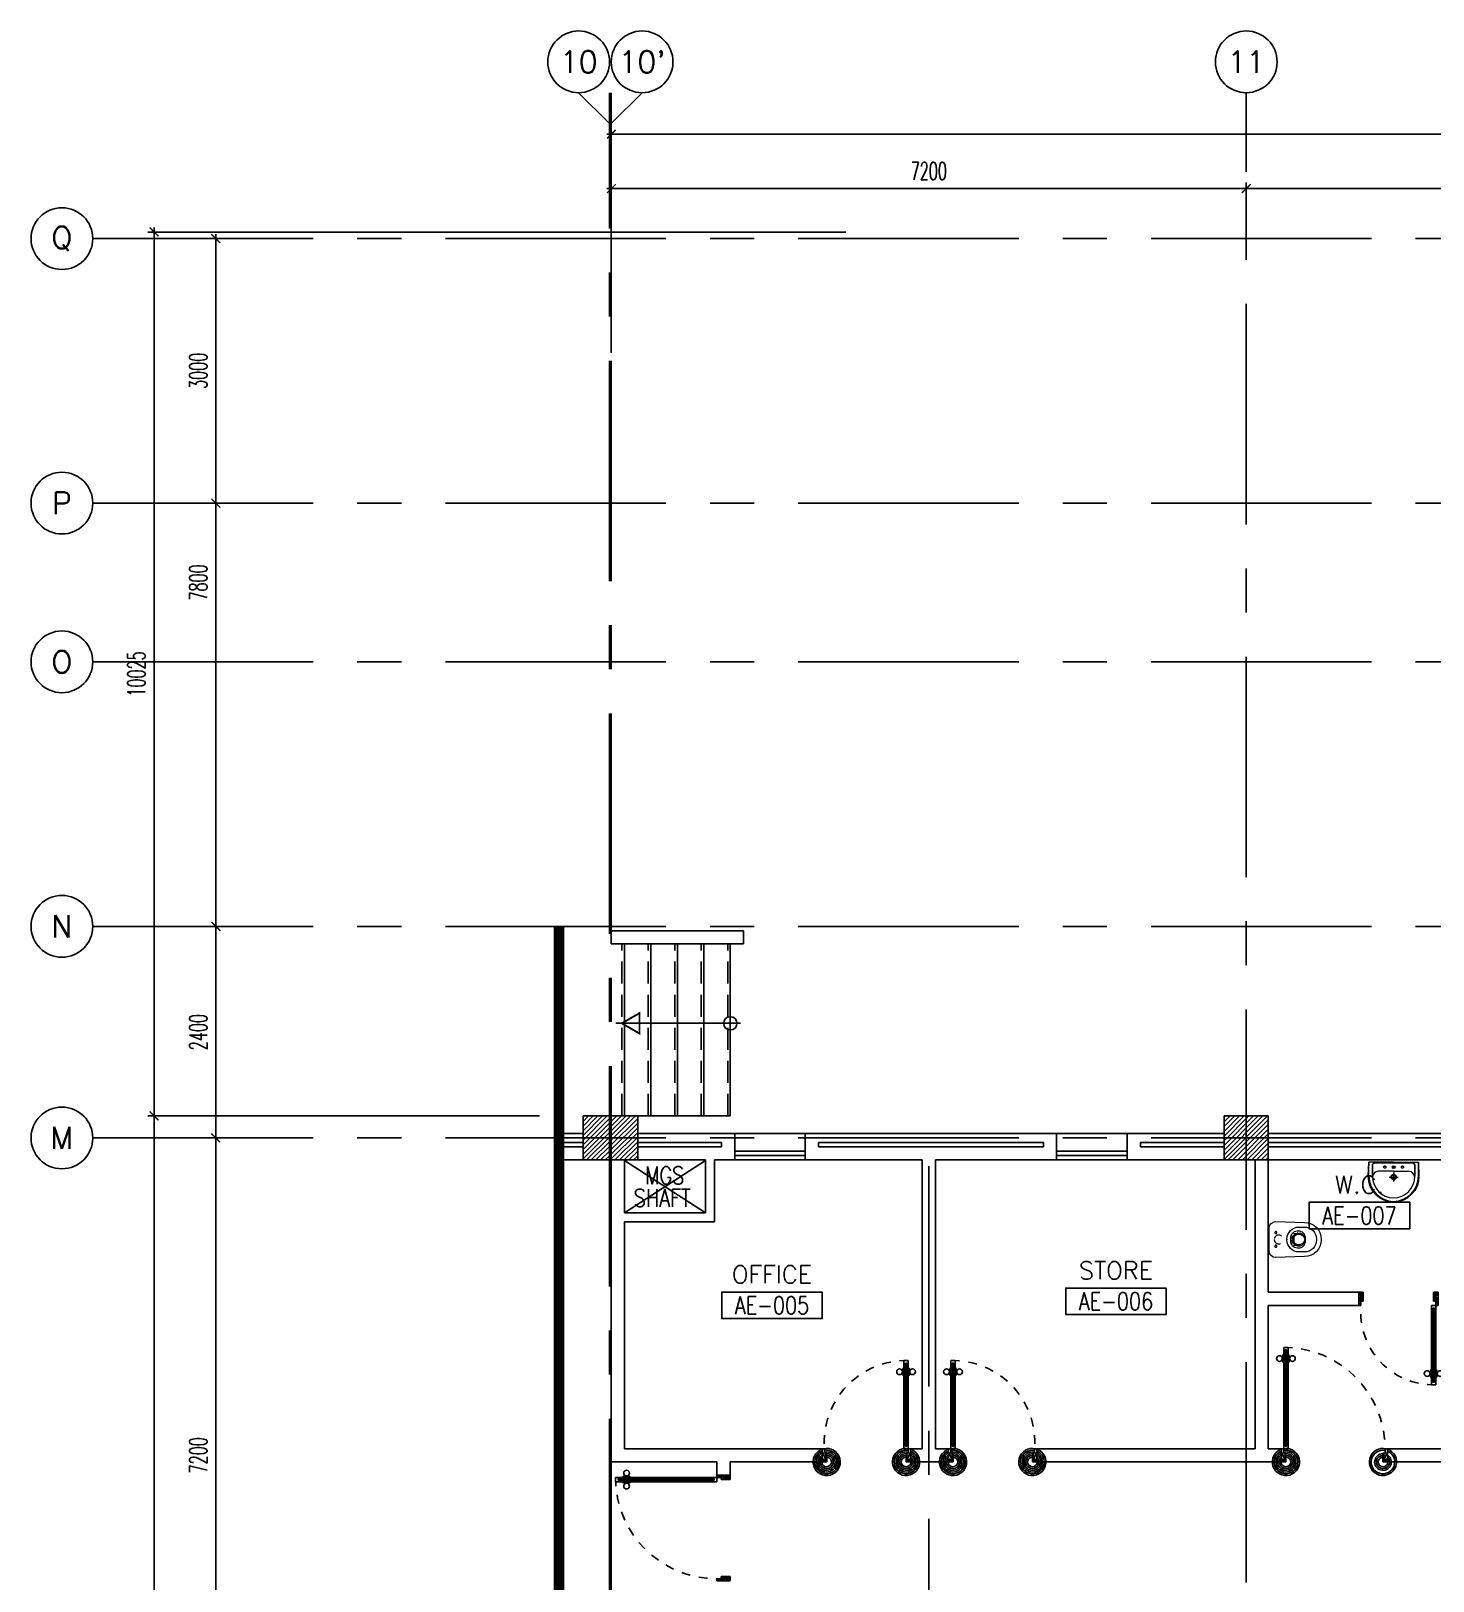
# Model space of a CAD drawing. Extents: x -0.4 to 93, y -13.2 to 77.1.
# Drawn here: x -0.35 to 15.55, y 59.55 to 77.12 of the extents above; entities that cross this region are included whole.
import ezdxf
from ezdxf.enums import TextEntityAlignment as Align

# ---------------------------------------------------------------- set-up
doc = ezdxf.new("R2010")
doc.units = 0
doc.header["$MEASUREMENT"] = 0
doc.header["$PDMODE"] = 3
doc.header["$PDSIZE"] = 0.1
for name, pattern in [('CENTER2', [1.125, 0.75, -0.125, 0.125, -0.125]), ('CENTERX2', [4, 2.5, -0.5, 0.5, -0.5]), ('DASHED', [0.75, 0.5, -0.25]), ('HIDDEN', [0.375, 0.25, -0.125]), ('HIDDEN2', [0.1875, 0.125, -0.0625])]:
    doc.linetypes.add(name, pattern=pattern)
doc.layers.get('0').update_dxf_attribs({"linetype": 'CONTINUOUS'})
doc.layers.get('DEFPOINTS').update_dxf_attribs({"linetype": 'CONTINUOUS'})
for name, color, linetype in [('AX', 11, 'CONTINUOUS'), ('AX-CR', 11, 'CONTINUOUS'), ('AX-DIM', 11, 'CONTINUOUS'), ('AX-TXT', 2, 'CONTINUOUS'), ('AXES', 11, 'CENTERX2'), ('COL', 11, 'CONTINUOUS'), ('DOOR', 11, 'CONTINUOUS'), ('DOOR-DIM', 11, 'CONTINUOUS'), ('ELEV', 11, 'CONTINUOUS'), ('FIX', 11, 'CONTINUOUS'), ('HAT', 11, 'CONTINUOUS'), ('INSUL', 11, 'CONTINUOUS'), ('RM-BOX', 11, 'CONTINUOUS'), ('RM-NAME', 11, 'CONTINUOUS'), ('RM-NO', 11, 'CONTINUOUS'), ('SHAFT', 11, 'CONTINUOUS'), ('Step', 11, 'CONTINUOUS'), ('STR', 11, 'CONTINUOUS'), ('WALL', 11, 'CONTINUOUS'), ('WIN', 11, 'CONTINUOUS')]:
    doc.layers.add(name, color=color, linetype=linetype)
doc.styles.add('ROMANS', font='ROMANS.shx', dxfattribs={"width": 0.6})
doc.dimstyles.new('STANDARD in', dxfattribs={"dimtxt": 0.2, "dimasz": 0.1, "dimexe": 0.07, "dimexo": 0.05, "dimgap": 0.1, "dimtad": 1, "dimdec": 0, "dimlfac": 1000, "dimzin": 0, "dimdsep": 46, "dimtxsty": 'ROMANS', "dimblk": 'ARCHTICK', "dimcen": 0.05, "dimdle": 0.05, "dimclrd": 7, "dimclre": 7, "dimclrt": 2, "dimadec": 0, "dimazin": 0, "dimtfac": 1, "dimtdec": 0, "dimtmove": 2, "dimatfit": 3, "dimldrblk": 'ARCHTICK', "dimfxl": 0, "dimtolj": 1, "dimtzin": 0, "dimarcsym": 0})

# ---------------------------------------------------------------- blocks, each defined once
blk = doc.blocks.new('_ARCHTICK')
at = {"color": 0, "linetype": 'ByBlock', "const_width": 0.15}
blk.add_lwpolyline([(-0.5, -0.5), (0.5, 0.5)], dxfattribs=at)
blk = doc.blocks.new('*D186')
at = {"layer": 'AX-DIM', "color": 7, "lineweight": -2}
for p, q in [((6.18, 75.955), (80.97, 75.955)), ((6.23, 73.473), (6.23, 76.025)), ((80.92, 63.827), (80.92, 76.025))]:
    blk.add_line(p, q, dxfattribs=at)
at = {"layer": 'DEFPOINTS', "color": 0}
for p in [(80.92, 75.955), (6.23, 73.423), (80.92, 63.777)]:
    blk.add_point(p, dxfattribs=at)
at = {"layer": 'AX-DIM', "color": 7, "lineweight": -2, "xscale": 0.1, "yscale": 0.1, "zscale": 0.1, "rotation": 180}
blk.add_blockref('_ARCHTICK', (6.23, 75.955), dxfattribs=at)
at = {"layer": 'AX-DIM', "color": 7, "lineweight": -2, "xscale": 0.1, "yscale": 0.1, "zscale": 0.1}
blk.add_blockref('_ARCHTICK', (80.92, 75.955), dxfattribs=at)
at = {"layer": 'AX-DIM', "color": 2, "insert": (43.575, 76.155), "char_height": 0.2, "attachment_point": 5, "style": 'ROMANS'}
blk.add_mtext('\\A1;74690', dxfattribs=at)
blk = doc.blocks.new('A$C24ED45A6')
at = {"layer": 'DOOR', "color": 0, "linetype": 'ByBlock'}
for p, q in [((909, 1055), (909, 990)), ((918, 1055), (909, 1055)), ((918, 978), (918, 1068)), ((925, 1068), (918, 1068)), ((918, 1055), (918, 990)), ((925, 1100), (925, 1150)), ((925, 1150), (975, 1150)), ((975, 1150), (925, 1150)), ((942, 1100), (925, 1100)), ((942, 1100), (942, 1120)), ((958, 1120), (942, 1120)), ((958, 1100), (958, 1120)), ((975, 1100), (958, 1100)), ((975, 1100), (975, 1150)), ((975, 1068), (982, 1068)), ((982, 978), (982, 1068)), ((982, 1055), (982, 990)), ((982, 1055), (991, 1055)), ((991, 1055), (991, 990)), ((918, 990), (909, 990)), ((925, 978), (918, 978)), ((975, 978), (982, 978)), ((982, 990), (991, 990)), ((925, 150), (925, 200)), ((925, 200), (942, 200)), ((942, 200), (942, 180)), ((942, 180), (958, 180)), ((958, 180), (958, 200)), ((958, 200), (975, 200)), ((975, 200), (975, 150)), ((0, 0), (0, 150)), ((0, 150), (25, 150)), ((50, 0), (0, 0)), ((25, 150), (25, 100)), ((25, 100), (50, 100)), ((50, 100), (50, 0)), ((925, 150), (975, 150)), ((975, 100), (950, 100)), ((950, 100), (950, 0)), ((1000, 150), (975, 150)), ((975, 150), (975, 100)), ((1000, 150), (1000, 0)), ((950, 0), (1000, 0))]:
    blk.add_line(p, q, dxfattribs=at)
at = {"layer": 'DOOR', "linetype": 'ByBlock'}
for p, q in [((925, 1100), (925, 200)), ((942, 200), (942, 1100)), ((958, 200), (958, 1100)), ((975, 200), (975, 1100))]:
    blk.add_line(p, q, dxfattribs=at)
at = {"layer": 'DOOR', "color": 9, "linetype": 'ByBlock'}
for p, q in [((50, 0), (0, 114)), ((50, 0), (0, 40)), ((50, 0), (37, 100)), ((950, 0), (1000, 114)), ((950, 0), (963, 100)), ((950, 0), (1000, 40))]:
    blk.add_line(p, q, dxfattribs=at)
at = {"layer": 'DOOR', "color": 0, "linetype": 'ByBlock'}
for centre in [(876, 1023), (1024, 1023)]:
    blk.add_circle(centre, 32.4, dxfattribs=at)
at = {"layer": 'DOOR', "linetype": 'HIDDEN', "ltscale": 0.5}
blk.add_arc((950, 222), 928, 88.456, 184.4816, dxfattribs=at)
at = {"layer": 'DOOR', "color": 9, "linetype": 'ByBlock'}
for centre, radius, start, end in [((50, 0), 154, 103.7142, 108.8947), ((50, 0), 134, 100.72, 111.8402), ((50, 0), 114, 102.6226, 115.9162), ((50, 0), 94.4, 90, 121.9818), ((50, 0), 74.4, 90, 132.2236), ((50, 0), 54.4, 90, 156.7926), ((50, 0), 34.4, 90, 180), ((50, 0), 14.4, 90, 180), ((950, 0), 94.4, 58.0182, 90), ((950, 0), 74.4, 47.7764, 90), ((950, 0), 54.4, 23.2074, 90), ((950, 0), 34.4, 0, 90), ((950, 0), 14.4, 0, 90), ((950, 0), 134, 68.1598, 79.28), ((950, 0), 114, 64.0838, 77.3774), ((950, 0), 154, 71.1053, 76.2858)]:
    blk.add_arc(centre, radius, start, end, dxfattribs=at)
at = {"layer": 'WALL'}
blk.add_line((1000, 0), (1000, 150), dxfattribs=at)
blk = doc.blocks.new('RM1')
at = {"layer": 'RM-BOX'}
blk.add_lwpolyline([(570, -200), (-570, -200), (-570, -500), (570, -500)], close=True, dxfattribs=at)
at = {"layer": 'RM-NAME', "style": 'ROMANS'}
for tag, p in [('ROOMNAME1', (0, 324)), ('ROOMNAME2', (0, 0))]:
    blk.add_attdef(tag, text='', height=200, dxfattribs=at).set_placement(p, align=Align.MIDDLE)
at = {"layer": 'RM-NO', "style": 'ROMANS', "width": 0.8}
blk.add_attdef('ROOMNO', text='', height=200, dxfattribs=at).set_placement((0, -350), align=Align.MIDDLE)
blk = doc.blocks.new('*X136')
at = {"color": 0}
for p, q in [((73379, 69508), (73872, 70001)), ((73379, 69561), (73819, 70001)), ((73379, 69614), (73766, 70001)), ((73379, 69667), (73713, 70001)), ((73379, 69720), (73660, 70001)), ((73379, 69773), (73607, 70001)), ((73379, 69826), (73554, 70001)), ((73379, 69879), (73501, 70001)), ((73379, 69932), (73448, 70001)), ((73379, 69985), (73395, 70001)), ((73425, 69501), (73879, 69955)), ((73478, 69501), (73879, 69902)), ((73532, 69501), (73879, 69849)), ((73585, 69501), (73879, 69796)), ((73638, 69501), (73879, 69743)), ((73691, 69501), (73879, 69690)), ((73744, 69501), (73879, 69637)), ((73797, 69501), (73879, 69584)), ((73850, 69501), (73879, 69531))]:
    blk.add_line(p, q, dxfattribs=at)
blk = doc.blocks.new('LAV1')
at = {"layer": 'FIX', "linetype": 'ByBlock', "ltscale": 0.3}
for p, q in [((-287, 210), (-280, 50)), ((-240, 210), (-240, 85)), ((240, 210), (240, 85)), ((287, 210), (280, 50)), ((0, 60), (-215, 60)), ((0, 60), (215, 60))]:
    blk.add_line(p, q, dxfattribs=at)
at = {"layer": 'FIX', "linetype": 'Continuous', "lineweight": 20}
for p, q in [((-280, 210), (-280, 50)), ((280, 210), (280, 50)), ((0, 50), (-280, 50)), ((0, 50), (-247, 50)), ((0, 155), (-170, 155)), ((0, 155), (170, 155)), ((0, 50), (280, 50)), ((0, 50), (247, 50))]:
    blk.add_line(p, q, dxfattribs=at)
at = {"layer": 'FIX', "linetype": 'DASHED', "lineweight": 20, "ltscale": 0.05}
for p, q in [((50, 220), (-50, 220)), ((0, 170), (0, 270)), ((0, 170), (0, 270))]:
    blk.add_line(p, q, dxfattribs=at)
at = {"layer": 'FIX', "lineweight": 20}
for p, q in [((16, 107), (-15, 107)), ((0, 92), (0, 123))]:
    blk.add_line(p, q, dxfattribs=at)
for centre, radius in [((0, 220), 29.5), ((0, 220), 22.5), ((0, 107), 15.5)]:
    blk.add_circle(centre, radius, dxfattribs=at)
at = {"layer": 'FIX', "linetype": 'HIDDEN', "lineweight": 20, "ltscale": 0.05}
for centre in [(-100, 107), (100, 107)]:
    blk.add_circle(centre, 12.4, dxfattribs=at)
at = {"layer": 'FIX', "linetype": 'ByBlock', "ltscale": 0.3}
for centre, radius, start, end in [((5, 212), 292, 90.9964, 180.3903), ((-5, 212), 292, 359.6097, 89.0036), ((-215, 85), 25, 180, 270), ((215, 85), 25, 270, 0)]:
    blk.add_arc(centre, radius, start, end, dxfattribs=at)
at = {"layer": 'FIX', "linetype": 'Continuous', "lineweight": 20}
for centre, radius, start, end in [((5, 212), 285, 91.0202, 180.4), ((5, 212), 245, 91.1813, 180.4657), ((-5, 212), 285, 359.6, 88.9798), ((-5, 212), 245, 359.5343, 88.8187), ((-170, 225), 70, 180, 270), ((170, 225), 70, 270, 0)]:
    blk.add_arc(centre, radius, start, end, dxfattribs=at)
blk = doc.blocks.new('WC1')
at = {"layer": 'FIX', "lineweight": 20}
for p, q in [((35, 204), (-293, 194)), ((-482, 5), (-482, -5)), ((-429, 5), (-429, -5)), ((-289, 24), (-295, 0)), ((-295, 0), (-289, -24)), ((-230, 141), (-293, 141)), ((-150, 76), (-245, 60)), ((-94, 5), (-94, -5)), ((108, 0), (108, 131)), ((108, -131), (108, 0)), ((-293, -141), (-230, -141)), ((-245, -60), (-150, -76)), ((-293, -194), (35, -204)), ((32, -204), (35, -204))]:
    blk.add_line(p, q, dxfattribs=at)
at = {"layer": 'FIX', "linetype": 'Continuous', "lineweight": 20}
blk.add_line((-175, -47), (-175, 45), dxfattribs=at)
at = {"layer": 'FIX', "linetype": 'HIDDEN2', "lineweight": 20, "ltscale": 0.3}
blk.add_circle((0, 0), 49.8, dxfattribs=at)
at = {"layer": 'FIX', "linetype": 'HIDDEN', "lineweight": 20, "ltscale": 0.05}
for centre in [(32, 78), (32, -77)]:
    blk.add_circle(centre, 11.6, dxfattribs=at)
at = {"layer": 'FIX', "lineweight": 20}
for centre, radius, start, end in [((-293, 5), 189, 90, 180), ((35, 131), 73, 360, 90), ((-293, 5), 136, 90, 180), ((-228, -7), 68.2, 128.9242, 152.8468), ((-219, -18), 82, 108.496, 128.9242), ((-230, 5), 136, 360, 90), ((-293, -5), 189, 180, 270), ((-293, -5), 136, 180, 270), ((-228, 7), 68.2, 207.1532, 231.0758), ((-219, 18), 82, 231.0758, 251.504), ((-230, -5), 136, 270, 0), ((35, -131), 73, 270, 0)]:
    blk.add_arc(centre, radius, start, end, dxfattribs=at)
at = {"layer": 'FIX', "linetype": 'Continuous', "lineweight": 20}
for centre, start, end in [((-198, 46), 357.6662, 91.6121), ((-197, -46), 268.3879, 2.3338)]:
    blk.add_arc(centre, 22.3, start, end, dxfattribs=at)
blk = doc.blocks.new('*D171')
at = {"layer": 'AX-DIM', "color": 7, "linetype": 'ByBlock', "lineweight": -2}
for p, q in [((13.38, 75.337), (20.68, 75.337)), ((13.43, 74.987), (13.43, 75.407)), ((20.63, 74.987), (20.63, 75.407))]:
    blk.add_line(p, q, dxfattribs=at)
at = {"layer": 'DEFPOINTS', "color": 0, "linetype": 'ByBlock'}
for p in [(20.63, 75.337), (13.43, 74.937), (20.63, 74.937)]:
    blk.add_point(p, dxfattribs=at)
at = {"layer": 'AX-DIM', "color": 7, "linetype": 'ByBlock', "lineweight": -2, "xscale": 0.1, "yscale": 0.1, "zscale": 0.1, "rotation": 180}
blk.add_blockref('_ARCHTICK', (13.43, 75.337), dxfattribs=at)
at = {"layer": 'AX-DIM', "color": 7, "linetype": 'ByBlock', "lineweight": -2, "xscale": 0.1, "yscale": 0.1, "zscale": 0.1}
blk.add_blockref('_ARCHTICK', (20.63, 75.337), dxfattribs=at)
at = {"layer": 'AX-DIM', "color": 2, "linetype": 'ByBlock', "insert": (17.03, 75.537), "char_height": 0.2, "attachment_point": 5, "style": 'ROMANS'}
blk.add_mtext('\\A1;7200', dxfattribs=at)
blk = doc.blocks.new('*D172')
at = {"layer": 'AX-DIM', "color": 7, "linetype": 'ByBlock', "lineweight": -2}
for p, q in [((6.18, 75.337), (13.48, 75.337)), ((6.23, 74.987), (6.23, 75.407)), ((13.43, 74.987), (13.43, 75.407))]:
    blk.add_line(p, q, dxfattribs=at)
at = {"layer": 'DEFPOINTS', "color": 0, "linetype": 'ByBlock'}
for p in [(13.43, 75.337), (6.23, 74.937), (13.43, 74.937)]:
    blk.add_point(p, dxfattribs=at)
at = {"layer": 'AX-DIM', "color": 7, "linetype": 'ByBlock', "lineweight": -2, "xscale": 0.1, "yscale": 0.1, "zscale": 0.1, "rotation": 180}
blk.add_blockref('_ARCHTICK', (6.23, 75.337), dxfattribs=at)
at = {"layer": 'AX-DIM', "color": 7, "linetype": 'ByBlock', "lineweight": -2, "xscale": 0.1, "yscale": 0.1, "zscale": 0.1}
blk.add_blockref('_ARCHTICK', (13.43, 75.337), dxfattribs=at)
at = {"layer": 'AX-DIM', "color": 2, "linetype": 'ByBlock', "insert": (9.83, 75.537), "char_height": 0.2, "attachment_point": 5, "style": 'ROMANS'}
blk.add_mtext('\\A1;7200', dxfattribs=at)
blk = doc.blocks.new('AXU')
at = {"layer": 'AX-CR'}
blk.add_circle((0, 350), 350, dxfattribs=at)
at = {"layer": 'AX-TXT', "style": 'ROMANS'}
blk.add_attdef('AX', text='', height=250, dxfattribs=at).set_placement((0, 350), align=Align.MIDDLE)
blk = doc.blocks.new('DOOR100')
at = {"layer": 'DOOR', "color": 7, "linetype": 'ByBlock'}
for p, q in [((-75, 1250), (-75, 1300)), ((-75, 1300), (-25, 1300)), ((-25, 1300), (-75, 1300)), ((-58, 1250), (-75, 1250)), ((-58, 1250), (-58, 1270)), ((-42, 1270), (-58, 1270)), ((-42, 1250), (-42, 1270)), ((-25, 1250), (-42, 1250)), ((-25, 1250), (-25, 1300)), ((-91, 1205), (-91, 1140)), ((-82, 1205), (-91, 1205)), ((-82, 1140), (-91, 1140)), ((-82, 1128), (-82, 1218)), ((-75, 1218), (-82, 1218)), ((-82, 1205), (-82, 1140)), ((-75, 1128), (-82, 1128)), ((-25, 1218), (-18, 1218)), ((-25, 1128), (-18, 1128)), ((-18, 1128), (-18, 1218)), ((-18, 1205), (-18, 1140)), ((-18, 1205), (-9, 1205)), ((-18, 1140), (-9, 1140)), ((-9, 1205), (-9, 1140)), ((-75, 200), (-58, 200)), ((-75, 150), (-75, 200)), ((-58, 200), (-58, 180)), ((-58, 180), (-42, 180)), ((-42, 200), (-25, 200)), ((-42, 180), (-42, 200)), ((-25, 200), (-25, 150)), ((-1200, 0), (-1200, 150)), ((-1200, 150), (-1175, 150)), ((-1200, 150), (-1200, 0)), ((-1150, 0), (-1200, 114)), ((-1150, 0), (-1200, 40)), ((-1150, 0), (-1200, 0)), ((-1175, 150), (-1175, 100)), ((-1175, 100), (-1150, 100)), ((-1150, 0), (-1163, 100)), ((-1150, 100), (-1150, 0)), ((-75, 150), (-25, 150)), ((-50, 0), (0, 114)), ((-50, 100), (-50, 0)), ((-50, 0), (-37, 100)), ((-25, 100), (-50, 100)), ((-50, 0), (0, 40)), ((-50, 0), (0, 0)), ((0, 150), (-25, 150)), ((-25, 150), (-25, 100)), ((0, 0), (0, 150)), ((0, 150), (0, 0))]:
    blk.add_line(p, q, dxfattribs=at)
at = {"layer": 'DOOR', "linetype": 'ByBlock'}
for p, q in [((-75, 1250), (-75, 200)), ((-58, 200), (-58, 1250)), ((-42, 200), (-42, 1250)), ((-25, 200), (-25, 1250))]:
    blk.add_line(p, q, dxfattribs=at)
at = {"layer": 'DOOR', "color": 7, "linetype": 'ByBlock'}
for centre in [(-124, 1173), (24, 1173)]:
    blk.add_circle(centre, 32.4, dxfattribs=at)
at = {"layer": 'DOOR', "linetype": 'HIDDEN', "ltscale": 0.5}
blk.add_arc((-25, 150), 1150, 90, 180, dxfattribs=at)
at = {"layer": 'DOOR', "color": 7, "linetype": 'ByBlock'}
for centre, radius, start, end in [((-1150, 0), 154, 103.7142, 108.8947), ((-1150, 0), 134, 100.72, 111.8402), ((-1150, 0), 94.4, 90, 121.9818), ((-1150, 0), 74.4, 90, 132.2236), ((-1150, 0), 54.4, 90, 156.7926), ((-1150, 0), 34.4, 90, 180), ((-1150, 0), 14.4, 90, 180), ((-50, 0), 94.4, 58.0182, 90), ((-50, 0), 74.4, 47.7764, 90), ((-50, 0), 54.4, 23.2074, 90), ((-50, 0), 34.4, 0, 90), ((-50, 0), 14.4, 0, 90), ((-50, 0), 134, 68.1598, 79.28), ((-50, 0), 114, 64.0838, 77.3774), ((-50, 0), 154, 71.1053, 76.2858)]:
    blk.add_arc(centre, radius, start, end, dxfattribs=at)
blk = doc.blocks.new('DOOR90')
at = {"layer": 'DOOR', "color": 7, "linetype": 'ByBlock'}
for p, q in [((-150, 0), (0, 0)), ((-150, 0), (-150, -25)), ((0, -50), (-114, 0)), ((0, -50), (-40, 0)), ((0, -50), (0, 0)), ((-1000, -25), (-1050, -25)), ((-1050, -75), (-1050, -25)), ((-1050, -25), (-1050, -75)), ((-1000, -75), (-1050, -75)), ((-1000, -42), (-1020, -42)), ((-1020, -42), (-1020, -58)), ((-1000, -58), (-1020, -58)), ((-1000, -25), (-1000, -42)), ((-1000, -58), (-1000, -75)), ((-878, -18), (-968, -18)), ((-968, -25), (-968, -18)), ((-968, -75), (-968, -82)), ((-878, -82), (-968, -82)), ((-955, -9), (-890, -9)), ((-955, -18), (-955, -9)), ((-955, -18), (-890, -18)), ((-955, -82), (-890, -82)), ((-955, -82), (-955, -91)), ((-955, -91), (-890, -91)), ((-890, -18), (-890, -9)), ((-890, -82), (-890, -91)), ((-878, -25), (-878, -18)), ((-878, -75), (-878, -82)), ((-200, -25), (-150, -25)), ((-200, -42), (-200, -25)), ((-180, -42), (-200, -42)), ((-200, -58), (-180, -58)), ((-200, -75), (-200, -58)), ((-150, -75), (-200, -75)), ((-180, -58), (-180, -42)), ((-150, -25), (-100, -25)), ((-150, -75), (-150, -25)), ((-100, -25), (-100, -50)), ((0, -50), (-100, -37)), ((-100, -50), (0, -50)), ((-150, -875), (-100, -875)), ((-150, -900), (-150, -875)), ((0, -850), (-114, -900)), ((-100, -875), (-100, -850)), ((0, -850), (-100, -863)), ((-100, -850), (0, -850)), ((0, -850), (-40, -900)), ((0, -850), (0, -900)), ((-150, -900), (0, -900)), ((0, -900), (-150, -900))]:
    blk.add_line(p, q, dxfattribs=at)
at = {"layer": 'DOOR', "linetype": 'ByBlock'}
for p, q in [((-200, -25), (-1000, -25)), ((-200, -42), (-1000, -42)), ((-200, -58), (-1000, -58)), ((-1000, -75), (-200, -75))]:
    blk.add_line(p, q, dxfattribs=at)
at = {"layer": 'DOOR', "color": 7, "linetype": 'ByBlock'}
for centre in [(-923, 24), (-923, -124)]:
    blk.add_circle(centre, 32.4, dxfattribs=at)
for centre, radius, start, end in [((0, -50), 154, 161.1053, 166.2858), ((0, -50), 94.4, 148.0182, 180), ((0, -50), 134, 158.1598, 169.28), ((0, -50), 114, 154.0838, 167.3774), ((0, -50), 74.4, 137.7764, 180), ((0, -50), 54.4, 113.2074, 180), ((0, -50), 34.4, 90, 180), ((0, -50), 14.4, 90, 180), ((0, -850), 134, 190.72, 201.8402), ((0, -850), 94.4, 180, 211.9818), ((0, -850), 74.4, 180, 222.2236), ((0, -850), 54.4, 180, 246.7926), ((0, -850), 34.4, 180, 270), ((0, -850), 14.4, 180, 270), ((0, -850), 154, 193.7142, 198.8947)]:
    blk.add_arc(centre, radius, start, end, dxfattribs=at)
at = {"layer": 'DOOR', "linetype": 'HIDDEN', "ltscale": 0.5}
blk.add_arc((-222, -50), 828, 178.2701, 275.003, dxfattribs=at)
blk = doc.blocks.new('AXR')
at = {"layer": 'AX-CR'}
blk.add_circle((350, 0), 350, dxfattribs=at)
at = {"layer": 'AX-TXT', "style": 'ROMANS'}
blk.add_attdef('AX', text='', height=250, dxfattribs=at).set_placement((350, 0), align=Align.MIDDLE)
blk = doc.blocks.new('*D152')
at = {"layer": 'AX-DIM', "color": 7, "lineweight": -2}
for p, q in [((1.046, 64.87), (1.046, 5.45)), ((5.415, 64.82), (0.976, 64.82)), ((11.629, 5.5), (0.976, 5.5))]:
    blk.add_line(p, q, dxfattribs=at)
at = {"layer": 'DEFPOINTS', "color": 0}
for p in [(5.465, 64.82), (1.046, 5.5), (11.679, 5.5)]:
    blk.add_point(p, dxfattribs=at)
at = {"layer": 'AX-DIM', "color": 7, "lineweight": -2, "xscale": 0.1, "yscale": 0.1, "zscale": 0.1}
for p, rotation in [((1.046, 64.82), 90), ((1.046, 5.5), 270)]:
    blk.add_blockref('_ARCHTICK', p, dxfattribs=dict(at, rotation=rotation))
at = {"layer": 'AX-DIM', "color": 2, "insert": (0.846, 35.16), "char_height": 0.2, "attachment_point": 5, "rotation": 90, "style": 'ROMANS'}
blk.add_mtext('\\A1;59320', dxfattribs=at)
blk = doc.blocks.new('*D153')
at = {"layer": 'AX-DIM', "color": 7, "lineweight": -2}
for p, q in [((2.096, 64.57), (1.676, 64.57)), ((1.746, 64.62), (1.746, 57.32)), ((2.096, 57.37), (1.676, 57.37))]:
    blk.add_line(p, q, dxfattribs=at)
at = {"layer": 'DEFPOINTS', "color": 0}
for p in [(2.146, 64.57), (1.746, 57.37), (2.146, 57.37)]:
    blk.add_point(p, dxfattribs=at)
at = {"layer": 'AX-DIM', "color": 7, "lineweight": -2, "xscale": 0.1, "yscale": 0.1, "zscale": 0.1}
for p, rotation in [((1.746, 64.57), 90), ((1.746, 57.37), 270)]:
    blk.add_blockref('_ARCHTICK', p, dxfattribs=dict(at, rotation=rotation))
at = {"layer": 'AX-DIM', "color": 2, "insert": (1.546, 60.97), "char_height": 0.2, "attachment_point": 5, "rotation": 90, "style": 'ROMANS'}
blk.add_mtext('\\A1;7200', dxfattribs=at)
blk = doc.blocks.new('*D167')
at = {"layer": 'AX-DIM', "color": 7, "linetype": 'ByBlock', "lineweight": -2}
for p, q in [((1.046, 74.895), (1.046, 64.77)), ((8.889, 74.845), (0.976, 74.845)), ((1.696, 64.82), (0.976, 64.82))]:
    blk.add_line(p, q, dxfattribs=at)
at = {"layer": 'DEFPOINTS', "color": 0, "linetype": 'ByBlock'}
for p in [(8.939, 74.845), (1.046, 64.82), (1.746, 64.82)]:
    blk.add_point(p, dxfattribs=at)
at = {"layer": 'AX-DIM', "color": 7, "linetype": 'ByBlock', "lineweight": -2, "xscale": 0.1, "yscale": 0.1, "zscale": 0.1}
for p, rotation in [((1.046, 74.845), 90), ((1.046, 64.82), 270)]:
    blk.add_blockref('_ARCHTICK', p, dxfattribs=dict(at, rotation=rotation))
at = {"layer": 'AX-DIM', "color": 2, "linetype": 'ByBlock', "insert": (0.846, 69.832), "char_height": 0.2, "attachment_point": 5, "rotation": 90, "style": 'ROMANS'}
blk.add_mtext('\\A1;10025', dxfattribs=at)
blk = doc.blocks.new('*D168')
at = {"layer": 'AX-DIM', "color": 7, "lineweight": -2}
for p, q in [((2.096, 74.77), (1.676, 74.77)), ((1.746, 74.82), (1.746, 66.92)), ((2.096, 66.97), (1.676, 66.97))]:
    blk.add_line(p, q, dxfattribs=at)
at = {"layer": 'DEFPOINTS', "color": 0}
for p in [(2.146, 74.77), (1.746, 66.97), (2.146, 66.97)]:
    blk.add_point(p, dxfattribs=at)
at = {"layer": 'AX-DIM', "color": 7, "lineweight": -2, "xscale": 0.1, "yscale": 0.1, "zscale": 0.1}
for p, rotation in [((1.746, 74.77), 90), ((1.746, 66.97), 270)]:
    blk.add_blockref('_ARCHTICK', p, dxfattribs=dict(at, rotation=rotation))
at = {"layer": 'AX-DIM', "color": 2, "insert": (1.546, 70.87), "char_height": 0.2, "attachment_point": 5, "rotation": 90, "style": 'ROMANS'}
blk.add_mtext('\\A1;7800', dxfattribs=at)
blk = doc.blocks.new('*D169')
at = {"layer": 'AX-DIM', "color": 7, "lineweight": -2}
for p, q in [((1.746, 67.02), (1.746, 64.52)), ((2.096, 66.97), (1.676, 66.97)), ((2.096, 64.57), (1.676, 64.57))]:
    blk.add_line(p, q, dxfattribs=at)
at = {"layer": 'DEFPOINTS', "color": 0}
for p in [(2.146, 66.97), (1.746, 64.57), (2.146, 64.57)]:
    blk.add_point(p, dxfattribs=at)
at = {"layer": 'AX-DIM', "color": 7, "lineweight": -2, "xscale": 0.1, "yscale": 0.1, "zscale": 0.1}
for p, rotation in [((1.746, 66.97), 90), ((1.746, 64.57), 270)]:
    blk.add_blockref('_ARCHTICK', p, dxfattribs=dict(at, rotation=rotation))
at = {"layer": 'AX-DIM', "color": 2, "insert": (1.546, 65.77), "char_height": 0.2, "attachment_point": 5, "rotation": 90, "style": 'ROMANS'}
blk.add_mtext('\\A1;2400', dxfattribs=at)
blk = doc.blocks.new('*D170')
at = {"layer": 'AX-DIM', "color": 7, "lineweight": -2}
for p, q in [((2.096, 74.77), (1.676, 74.77)), ((1.746, 74.82), (1.746, 71.72)), ((2.096, 71.77), (1.676, 71.77))]:
    blk.add_line(p, q, dxfattribs=at)
at = {"layer": 'DEFPOINTS', "color": 0}
for p in [(2.146, 74.77), (1.746, 71.77), (2.146, 71.77)]:
    blk.add_point(p, dxfattribs=at)
at = {"layer": 'AX-DIM', "color": 7, "lineweight": -2, "xscale": 0.1, "yscale": 0.1, "zscale": 0.1}
for p, rotation in [((1.746, 74.77), 90), ((1.746, 71.77), 270)]:
    blk.add_blockref('_ARCHTICK', p, dxfattribs=dict(at, rotation=rotation))
at = {"layer": 'AX-DIM', "color": 2, "insert": (1.546, 73.27), "char_height": 0.2, "attachment_point": 5, "rotation": 90, "style": 'ROMANS'}
blk.add_mtext('\\A1;3000', dxfattribs=at)

msp = doc.modelspace()

# ---------------------------------------------------------------- hatches: boundary and pattern name
at = {"layer": 'HAT', "linetype": 'ByBlock', "ltscale": 0.3}
h = msp.add_hatch(dxfattribs=at)
h.set_pattern_fill('ANSI31', color=256, scale=300, style=0)
h.set_pattern_definition([(44.999998, (-252.58665, -18.041004), (-0.0265165056, 0.026516504), [])])
h.paths.add_polyline_path([(6.2095, 64.82), (5.9095, 64.82), (5.9095, 64.57), (6.2095, 64.57)])
h.paths.add_polyline_path([(6.2095, 64.57), (5.9095, 64.57), (5.9095, 64.32), (6.2095, 64.32)])
h = msp.add_hatch(dxfattribs=at)
h.set_pattern_fill('ANSI31', color=256, scale=300, style=0)
h.set_pattern_definition([(44.999998, (-252.26665, -18.041004), (-0.0265165056, 0.026516504), [])])
h.paths.add_polyline_path([(6.5295, 64.82), (6.2295, 64.82), (6.2295, 64.57), (6.5295, 64.57)])
h.paths.add_polyline_path([(6.5295, 64.57), (6.2295, 64.57), (6.2295, 64.32), (6.5295, 64.32)])

# ---------------------------------------------------------------- linework, layer by layer
at = {"layer": 'AXES'}
for p, q in [((6.2095, 76.0748), (5.8595, 76.4248)), ((6.2095, -1.1143), (6.2095, 76.4248)), ((6.2295, -1.1143), (6.2295, 76.4248)), ((6.2295, 76.0748), (6.5795, 76.4248)), ((13.4295, -12.4715), (13.4295, 76.4248)), ((0.35, 74.77), (22.4295, 74.77)), ((0.35, 71.77), (22.4295, 71.77)), ((0.35, 69.97), (22.4295, 69.97)), ((0.35, 66.97), (22.4295, 66.97)), ((0.35, 64.57), (22.4295, 64.57)), ((9.8295, 5.75), (9.8295, 64.57))]:
    msp.add_line(p, q, dxfattribs=at)
at = {"layer": 'COL'}
for p, q in [((5.9095, 64.82), (6.2095, 64.82)), ((5.9095, 64.32), (5.9095, 64.82)), ((6.2095, 64.82), (6.2095, 64.32)), ((6.2295, 64.82), (6.5295, 64.82)), ((6.2295, 64.32), (6.2295, 64.82)), ((6.5295, 64.82), (6.5295, 64.32)), ((6.2095, 64.32), (5.9095, 64.32)), ((6.5295, 64.32), (6.2295, 64.32))]:
    msp.add_line(p, q, dxfattribs=at)
msp.add_lwpolyline([(13.1795, 64.32), (13.1795, 64.82), (13.6795, 64.82), (13.6795, 64.32)], close=True, dxfattribs=at)
at = {"layer": 'ELEV', "linetype": 'CENTER2', "const_width": 0.12}
msp.add_lwpolyline([(5.6359, 3.5128), (5.6359, 66.97)], dxfattribs=at)
at = {"layer": 'FIX', "color": 32, "linetype": 'ByBlock', "ltscale": 0.3}
for p, q in [((14.8138, 64.137), (14.8208, 64.297)), ((14.8608, 64.137), (14.8608, 64.262)), ((15.1008, 64.287), (14.8858, 64.287)), ((15.1008, 64.287), (15.3158, 64.287)), ((15.3408, 64.137), (15.3408, 64.262)), ((15.3878, 64.137), (15.3808, 64.297))]:
    msp.add_line(p, q, dxfattribs=at)
at = {"layer": 'FIX', "linetype": 'Continuous', "lineweight": 20}
for p, q in [((14.8208, 64.137), (14.8208, 64.297)), ((15.1008, 64.297), (14.8208, 64.297)), ((15.1008, 64.297), (14.8535, 64.297)), ((15.1008, 64.192), (14.9308, 64.192)), ((15.1008, 64.297), (15.3808, 64.297)), ((15.1008, 64.297), (15.3481, 64.297)), ((15.1008, 64.192), (15.2708, 64.192)), ((15.3808, 64.137), (15.3808, 64.297))]:
    msp.add_line(p, q, dxfattribs=at)
at = {"layer": 'FIX', "color": 32, "lineweight": 20}
for p, q in [((15.0852, 64.2395), (15.1163, 64.2395)), ((15.1008, 64.255), (15.1008, 64.224))]:
    msp.add_line(p, q, dxfattribs=at)
at = {"layer": 'FIX', "color": 32, "linetype": 'DASHED', "lineweight": 20, "ltscale": 0.05}
for p, q in [((15.1012, 64.177), (15.1012, 64.077)), ((15.1012, 64.177), (15.1012, 64.077)), ((15.0512, 64.127), (15.1512, 64.127))]:
    msp.add_line(p, q, dxfattribs=at)
at = {"layer": 'FIX', "color": 32, "linetype": 'HIDDEN', "lineweight": 20, "ltscale": 0.05}
for centre in [(15.0008, 64.2395), (15.2008, 64.2395)]:
    msp.add_circle(centre, 0.0124, dxfattribs=at)
at = {"layer": 'FIX', "lineweight": 20}
for centre, radius in [((15.1008, 64.2395), 0.0155), ((15.1012, 64.127), 0.0295), ((15.1012, 64.127), 0.0225)]:
    msp.add_circle(centre, radius, dxfattribs=at)
at = {"layer": 'FIX', "color": 32, "linetype": 'ByBlock', "ltscale": 0.3}
for centre, radius, start, end in [((14.8858, 64.262), 0.025, 90, 180), ((15.3158, 64.262), 0.025, 0, 90), ((15.1059, 64.135), 0.2921, 179.60965, 269.00362), ((15.0957, 64.135), 0.2921, 270.99638, 0.39035)]:
    msp.add_arc(centre, radius, start, end, dxfattribs=at)
at = {"layer": 'FIX', "linetype": 'Continuous', "lineweight": 20}
for centre, radius, start, end in [((14.9308, 64.122), 0.07, 90, 180), ((15.2708, 64.122), 0.07, 0, 90), ((15.1059, 64.135), 0.2851, 179.60002, 268.97983), ((15.1058, 64.135), 0.2451, 179.53434, 268.81866), ((15.0957, 64.135), 0.2851, 271.02017, 0.39998), ((15.0957, 64.135), 0.2451, 271.18134, 0.46566)]:
    msp.add_arc(centre, radius, start, end, dxfattribs=at)
at = {"layer": 'INSUL'}
for p, q in [((5.7006, 64.52), (5.9095, 64.52)), ((6.5295, 64.52), (7.4795, 64.52)), ((7.4795, 64.52), (7.4795, 64.47)), ((11.1295, 64.52), (8.5795, 64.52)), ((8.5795, 64.52), (8.5795, 64.47)), ((11.1295, 64.52), (11.1295, 64.47)), ((12.2295, 64.52), (12.2295, 64.47)), ((12.2295, 64.52), (13.1795, 64.52)), ((13.6795, 64.52), (15.7795, 64.52)), ((5.7006, 64.47), (5.9095, 64.47)), ((6.5295, 64.47), (7.4795, 64.47)), ((11.1295, 64.47), (8.5795, 64.47)), ((12.2295, 64.47), (13.1795, 64.47)), ((13.6795, 64.47), (15.7795, 64.47))]:
    msp.add_line(p, q, dxfattribs=at)
at = {"layer": 'SHAFT', "linetype": 'ByBlock'}
for p, q in [((7.2995, 63.72), (6.3795, 64.316)), ((6.3795, 63.72), (7.2995, 64.316))]:
    msp.add_line(p, q, dxfattribs=at)
at = {"layer": 'Step'}
for p, q in [((6.2295, 66.92), (7.7295, 66.92)), ((6.2295, 66.77), (6.2295, 66.92)), ((7.7295, 66.77), (7.7295, 66.92)), ((6.2295, 66.77), (7.7295, 66.77)), ((6.3795, 64.82), (6.3795, 66.77)), ((6.6795, 64.82), (6.6795, 66.77)), ((6.9795, 64.82), (6.9795, 66.77)), ((7.2795, 64.82), (7.2795, 66.77)), ((7.5795, 64.82), (7.5795, 66.77)), ((6.3795, 64.82), (7.5795, 64.82))]:
    msp.add_line(p, q, dxfattribs=at)
at = {"layer": 'Step', "linetype": 'HIDDEN'}
for p, q in [((6.3495, 64.82), (6.3495, 66.77)), ((6.6495, 64.82), (6.6495, 66.77)), ((6.9495, 64.82), (6.9495, 66.77)), ((7.2495, 64.82), (7.2495, 66.77)), ((7.5495, 64.82), (7.5495, 66.77))]:
    msp.add_line(p, q, dxfattribs=at)
at = {"layer": 'STR'}
msp.add_line((7.6959, 65.87), (6.2795, 65.87), dxfattribs=at)
at = {"layer": 'STR', "const_width": 0.0215}
msp.add_lwpolyline([(6.5494, 65.9855), (6.5494, 65.7545), (6.3494, 65.87)], close=True, dxfattribs=at)
msp.add_lwpolyline([(6.5494, 65.9855), (6.5494, 65.7545), (6.3494, 65.87)], close=True, dxfattribs=at)
msp.add_lwpolyline([(6.5494, 65.9855), (6.5494, 65.7545), (6.3494, 65.87)], close=True, dxfattribs=at)
msp.add_lwpolyline([(6.5494, 65.9855), (6.5494, 65.7545), (6.3494, 65.87)], close=True, dxfattribs=at)
at = {"layer": 'STR'}
msp.add_circle((7.5795, 65.87), 0.075, dxfattribs=at)
msp.add_circle((7.5795, 65.87), 0.075, dxfattribs=at)
at = {"layer": 'WALL'}
for p, q in [((5.7006, 64.62), (5.9095, 64.62)), ((6.5295, 64.62), (7.6295, 64.62)), ((7.6295, 64.62), (7.6295, 64.32)), ((7.6295, 64.62), (7.6295, 64.32)), ((11.2795, 64.62), (8.4295, 64.62)), ((8.4295, 64.62), (8.4295, 64.32)), ((8.4295, 64.62), (8.4295, 64.32)), ((11.2795, 64.62), (11.2795, 64.32)), ((13.1795, 64.62), (12.0795, 64.62)), ((12.0795, 64.62), (12.0795, 64.32)), ((13.6795, 64.62), (15.9295, 64.62)), ((5.7006, 64.32), (5.9595, 64.32)), ((6.2295, 60.895), (6.2295, 64.32)), ((6.3795, 63.72), (6.3795, 64.32)), ((6.5295, 64.32), (7.2995, 64.32)), ((7.2995, 63.72), (7.2995, 64.32)), ((7.3995, 63.62), (7.3995, 64.32)), ((7.3995, 64.32), (7.6295, 64.32)), ((8.4295, 64.32), (9.7545, 64.32)), ((9.7545, 64.32), (9.7545, 61.045)), ((11.2795, 64.32), (9.9045, 64.32)), ((9.9045, 64.32), (9.9045, 61.045)), ((13.1795, 64.32), (12.0795, 64.32)), ((13.5295, 64.32), (13.5295, 61.045)), ((13.6795, 64.32), (15.7545, 64.32)), ((13.6795, 64.32), (13.6795, 62.82)), ((6.3795, 63.72), (7.2995, 63.72)), ((6.3795, 61.045), (6.3795, 63.62)), ((6.3795, 63.62), (7.3995, 63.62)), ((13.6795, 62.82), (14.7045, 62.82)), ((14.269, 62.82), (14.119, 62.82)), ((14.7045, 62.82), (14.7045, 62.67)), ((14.7045, 62.6685), (14.7045, 62.82)), ((13.6795, 62.67), (13.6795, 61.045)), ((13.6795, 62.67), (14.269, 62.67)), ((14.7045, 62.67), (14.119, 62.67)), ((6.3795, 61.045), (8.6222, 61.045)), ((8.6222, 61.045), (8.6222, 60.895)), ((9.6222, 61.045), (9.6222, 60.895)), ((9.6222, 61.045), (9.7545, 61.045)), ((9.9045, 61.045), (10.0545, 61.045)), ((10.0545, 61.045), (10.0545, 60.895)), ((11.0545, 61.045), (13.5295, 61.045)), ((11.0545, 61.045), (11.0545, 60.895)), ((13.6795, 61.045), (13.8295, 61.045)), ((13.8295, 61.045), (13.8295, 60.895)), ((15.0295, 61.045), (21.1545, 61.045)), ((15.0295, 61.045), (15.0295, 60.895)), ((6.2295, 60.895), (7.4259, 60.895)), ((7.4259, 60.895), (7.4262, 60.745)), ((7.5759, 60.8954), (7.5762, 60.745)), ((7.5759, 60.895), (8.6222, 60.895)), ((9.6222, 60.895), (10.0545, 60.895)), ((11.0545, 60.895), (13.8295, 60.895)), ((15.0295, 60.895), (15.7545, 60.895)), ((7.4262, 60.745), (7.5762, 60.745))]:
    msp.add_line(p, q, dxfattribs=at)
at = {"layer": 'WIN'}
for p, q in [((7.6295, 64.62), (8.4295, 64.62)), ((11.2795, 64.62), (12.0795, 64.62)), ((7.6295, 64.42), (8.4295, 64.42)), ((7.6295, 64.37), (8.4295, 64.37)), ((11.2795, 64.42), (12.0795, 64.42)), ((11.2795, 64.37), (12.0795, 64.37)), ((7.6295, 64.32), (8.4295, 64.32)), ((11.2795, 64.32), (12.0795, 64.32))]:
    msp.add_line(p, q, dxfattribs=at)

# ---------------------------------------------------------------- block references
at = {"layer": 'AX', "xscale": 0.001000000047497451, "yscale": 0.0009999999892897904, "zscale": 0.001}
for p, values in [((5.8595, 76.4248), {'AX': '10'}), ((6.5795, 76.4248), {'AX': "10'"}), ((13.4295, 76.4248), {'AX': '11'})]:
    msp.add_blockref('AXU', p, dxfattribs=at).add_auto_attribs(values)
at = {"layer": 'AXES', "xscale": 0.001000000047497451, "yscale": 0.0009999999892897904, "zscale": 0.001}
for p, values in [((-0.35, 74.77), {'AX': 'Q'}), ((-0.35, 71.77), {'AX': 'P'}), ((-0.35, 69.97), {'AX': 'O'}), ((-0.35, 66.97), {'AX': 'N'}), ((-0.35, 64.57), {'AX': 'M'})]:
    msp.add_blockref('AXR', p, dxfattribs=at).add_auto_attribs(values)
at = {"layer": 'DOOR', "xscale": -0.001000000047497451, "yscale": 0.0009999999892897904, "zscale": 0.001}
msp.add_blockref('DOOR100', (13.8295, 60.895), dxfattribs=at)
at = {"layer": 'DOOR', "color": 0, "yscale": 0.0009999999892897904, "zscale": 0.001}
for p, xscale in [((8.6222, 60.895), 0.001000000047497451), ((11.0545, 60.895), -0.001000000047497451)]:
    msp.add_blockref('A$C24ED45A6', p, dxfattribs=dict(at, xscale=xscale))
at = {"layer": 'DOOR', "xscale": 0.0009999999892897904, "yscale": 0.0009999999892897904, "zscale": 0.001, "rotation": 90}
msp.add_blockref('DOOR100', (7.5762, 60.745), dxfattribs=at)
at = {"layer": 'DOOR-DIM', "xscale": -0.0009999999892897904, "yscale": 0.0009999999892897904, "zscale": 0.001, "rotation": 270}
msp.add_blockref('DOOR90', (15.6045, 62.82), dxfattribs=at)
at = {"layer": 'HAT', "xscale": 0.001000000047497451, "yscale": 0.0009999999892897904, "zscale": 0.001}
msp.add_blockref('*X136', (-60.1997, -5.181), dxfattribs=at)
for p, values in [((14.7128, 64.0398), {'ROOMNO': 'AE-007', 'ROOMNAME2': 'W.C.'}), ((8.0524, 63.0217), {'ROOMNO': 'AE-005', 'ROOMNAME2': 'OFFICE'}), ((11.9523, 63.0677), {'ROOMNO': 'AE-006', 'ROOMNAME2': 'STORE'})]:
    msp.add_blockref('RM1', p, dxfattribs=at).add_auto_attribs(values)
at = {"layer": 'WALL', "xscale": 0.001000000047497451, "yscale": 0.0009999999892897904, "zscale": 0.001, "rotation": 180}
msp.add_blockref('LAV1', (15.1008, 64.347), dxfattribs=at)
at = {"layer": 'WALL', "xscale": -0.001000000047497451, "yscale": 0.0009999999892897904, "zscale": 0.001}
msp.add_blockref('WC1', (13.7973, 63.418), dxfattribs=at)

# ---------------------------------------------------------------- texts
at = {"layer": 'RM-NAME', "style": 'ROMANS', "width": 0.8}
for s, p in [('MGS', (6.8345, 64.1456)), ('SHAFT', (6.8078, 63.8899))]:
    msp.add_text(s, height=0.2, dxfattribs=at).set_placement(p, align=Align.MIDDLE)

# ---------------------------------------------------------------- dimensions: what is measured, and where the dimension line sits
at = {"layer": 'AX-DIM'}
dim = msp.add_linear_dim(base=(80.9195, 75.9555), p1=(6.2295, 73.4228), p2=(80.9195, 63.7771), dimstyle='STANDARD in', dxfattribs=at)
dim.commit()
dim.dimension.update_dxf_attribs({"geometry": '*D186', "text_midpoint": (43.5745, 76.1555)})
at = {"layer": 'AX-DIM', "color": 1, "linetype": 'ByBlock'}
for base, p1, p2, picture, middle in [((13.4295, 75.3372), (6.2295, 74.9372), (13.4295, 74.9372), '*D172', (9.8295, 75.5372)), ((20.6295, 75.3372), (13.4295, 74.9372), (20.6295, 74.9372), '*D171', (17.0295, 75.5372))]:
    dim = msp.add_linear_dim(base=base, p1=p1, p2=p2, dimstyle='STANDARD in', dxfattribs=at)
    dim.commit()
    dim.dimension.update_dxf_attribs({"geometry": picture, "text_midpoint": middle})
at = {"layer": 'AX-DIM', "linetype": 'ByBlock'}
dim = msp.add_linear_dim(base=(1.0458, 64.82), p1=(8.9387, 74.845), p2=(1.7458, 64.82), angle=270, dimstyle='STANDARD in', dxfattribs=at)
dim.commit()
dim.dimension.update_dxf_attribs({"geometry": '*D167', "text_midpoint": (0.8458, 69.8325)})
at = {"layer": 'AX-DIM', "color": 6}
for base, p1, p2, picture, middle in [((1.7458, 66.97), (2.1458, 74.77), (2.1458, 66.97), '*D168', (1.5458, 70.87)), ((1.7458, 71.77), (2.1458, 74.77), (2.1458, 71.77), '*D170', (1.5458, 73.27)), ((1.7458, 64.57), (2.1458, 66.97), (2.1458, 64.57), '*D169', (1.5458, 65.77)), ((1.7458, 57.37), (2.1458, 64.57), (2.1458, 57.37), '*D153', (1.5458, 60.97))]:
    dim = msp.add_linear_dim(base=base, p1=p1, p2=p2, angle=270, dimstyle='STANDARD in', dxfattribs=at)
    dim.commit()
    dim.dimension.update_dxf_attribs({"geometry": picture, "text_midpoint": middle})
at = {"layer": 'AX-DIM'}
dim = msp.add_linear_dim(base=(1.0458, 5.5), p1=(5.4653, 64.82), p2=(11.6785, 5.5), angle=270, dimstyle='STANDARD in', dxfattribs=at)
dim.commit()
dim.dimension.update_dxf_attribs({"geometry": '*D152', "text_midpoint": (0.8458, 35.16)})

doc.saveas('drawing.dxf')
